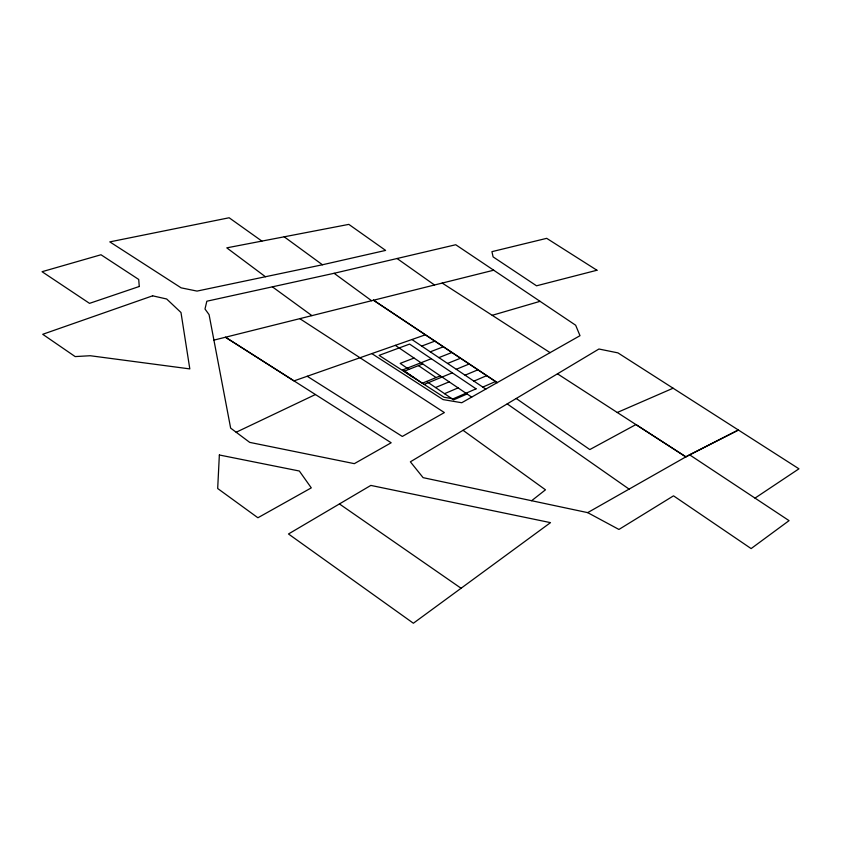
<?xml version="1.0" encoding="UTF-8"?>
<svg xmlns="http://www.w3.org/2000/svg" width="841" height="841" viewBox="0 0 841 841"><rect width="100%" height="100%" fill="white"/><g stroke="black" fill="none" stroke-linecap="round" stroke-linejoin="round"><path stroke-width="1.26" d="M531.617 500.721L545.483 489.809L463.055 430.308M461.078 588.258L550.508 522.639L370.839 485.415L288.484 533.982L413.373 623.234L461.078 588.258L339.428 503.948M755.008 498.114L798.95 468.815L617.935 352.884L598.939 349.015L410.376 461.814L423.107 477.656L587.68 512.632L618.934 529.452L673.525 495.833L751.129 548.584L789.058 520.642L689.546 454.781L587.68 512.632M516.248 398.497L589.804 449.567L635.933 424.568L685.867 456.852L738.366 430.035L689.546 454.781M236.153 432.242L315.438 394.524M467.07 393.977L453.604 399.864L426.629 381.446M482.797 387.091L495.549 381.52M617.273 412.489L673.094 388.216M444.553 393.683L458.093 387.89M473.904 381.12L486.729 375.633M435.564 387.543L449.168 381.846M465.062 375.191L477.951 369.788M424.148 384.421L452.3 372.826M440.306 375.843L422.298 383.223L404.563 371.081L422.75 363.943M456.274 369.294L469.225 363.985M447.549 363.438L460.563 358.213M438.876 357.614L451.953 352.474M431.349 358.718L402.461 370.008L413.068 377.273M414.056 358.056L400.179 363.386L408.936 369.367M430.256 351.832L443.396 346.776M421.688 346.082L434.892 341.11M425.409 334.792L294.003 380.899L225.462 337.23L391.17 442.765L354.334 463.654L249.703 442.377L230.644 428.111L209.073 314.618L204.994 309.015L206.833 301.215L334.108 273.293L455.738 244.742L575.654 325.225L579.996 335.685L461.751 402.734L443.07 399.591L371.838 353.598M492.216 315.312L540.048 301.341M213.908 340.121L493.678 270.213M261.898 241.104L229.141 217.766L109.824 241.882L181.12 287.843L197.025 291.091L322.439 264.768L385.62 250.408L348.826 224.379L226.776 247.853L265.441 276.742M307.217 376.263L402.313 436.447L444.374 412.574L299.785 318.644M442.208 283.07L550.098 352.642M557.457 373.814L685.867 456.852M411.922 339.522L485.793 389.099M395.312 345.357L471.696 397.099M418.482 365.625L436.08 377.567M507.218 403.901L629.1 489.115M397.005 258.471L434.524 285.004M272.379 286.834L311.927 315.627M284.205 236.815L322.439 264.768M334.108 273.293L371.596 300.71M219.354 454.992L217.682 488.516L257.903 517.762L311.286 487.875L299.333 471.013L219.354 454.992M476.059 388.826L453.204 398.802L444.069 397.257L379.102 355.375L409.599 344.085L476.059 388.826M152.62 295.822L42.712 334.298L75.164 356.584L90.25 355.732L189.814 368.905L180.983 312.505L166.676 298.997L152.62 295.822M139.27 286.487L89.524 303.359L42.05 271.706L100.994 254.76L138.712 279.454L139.27 286.487M596.952 270.245L536.537 285.803L493.099 256.883L491.932 251.659L546.703 238.339L596.952 270.245M497.22 382.623L373.509 300.237L497.22 382.623"/></g></svg>
